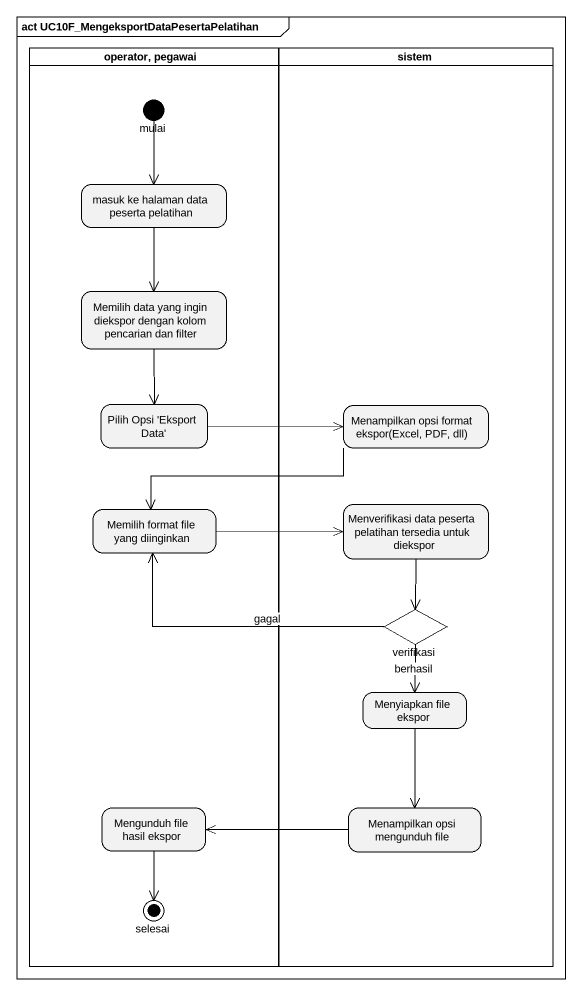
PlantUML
@startuml
mainframe act UC10F_MengeksportDataPesertaPelatihan
hide empty description
state "operator, pegawai" as operator_pegawai <<partition>> {
  state mulai <<start>>
  state "masuk ke halaman data peserta pelatihan" as masuk_ke_halaman_data
  state "Memilih data yang ingin diekspor dengan kolom pencarian dan filter" as Memilih_data_yang_ingin
  state "Pilih Opsi 'Eksport Data'" as Pilih_Opsi_Eksport_Data
  state "Memilih format file yang diinginkan" as Memilih_format_file_yang
  state "Mengunduh file hasil ekspor" as Mengunduh_file_hasil_ekspor
  state selesai <<end>>
}
state sistem <<partition>> {
  state "Menampilkan opsi format ekspor(Excel, PDF, dll)" as Menampilkan_opsi_format
  state "Menverifikasi data peserta pelatihan tersedia untuk diekspor" as Menverifikasi_data_peserta
  state verifikasi <<choice>>
  state "Menyiapkan file ekspor" as Menyiapkan_file_ekspor
  state "Menampilkan opsi mengunduh file" as Menampilkan_opsi_mengunduh
}
mulai --> masuk_ke_halaman_data
masuk_ke_halaman_data --> Memilih_data_yang_ingin
Memilih_data_yang_ingin --> Pilih_Opsi_Eksport_Data
Pilih_Opsi_Eksport_Data -right-> Menampilkan_opsi_format
Menampilkan_opsi_format -left-> Memilih_format_file_yang
Menverifikasi_data_peserta --> verifikasi
Memilih_format_file_yang -right-> Menverifikasi_data_peserta
verifikasi -left-> Memilih_format_file_yang : gagal
verifikasi --> Menyiapkan_file_ekspor : berhasil
Menyiapkan_file_ekspor --> Menampilkan_opsi_mengunduh
Mengunduh_file_hasil_ekspor --> selesai
Menampilkan_opsi_mengunduh -left-> Mengunduh_file_hasil_ekspor
@enduml
